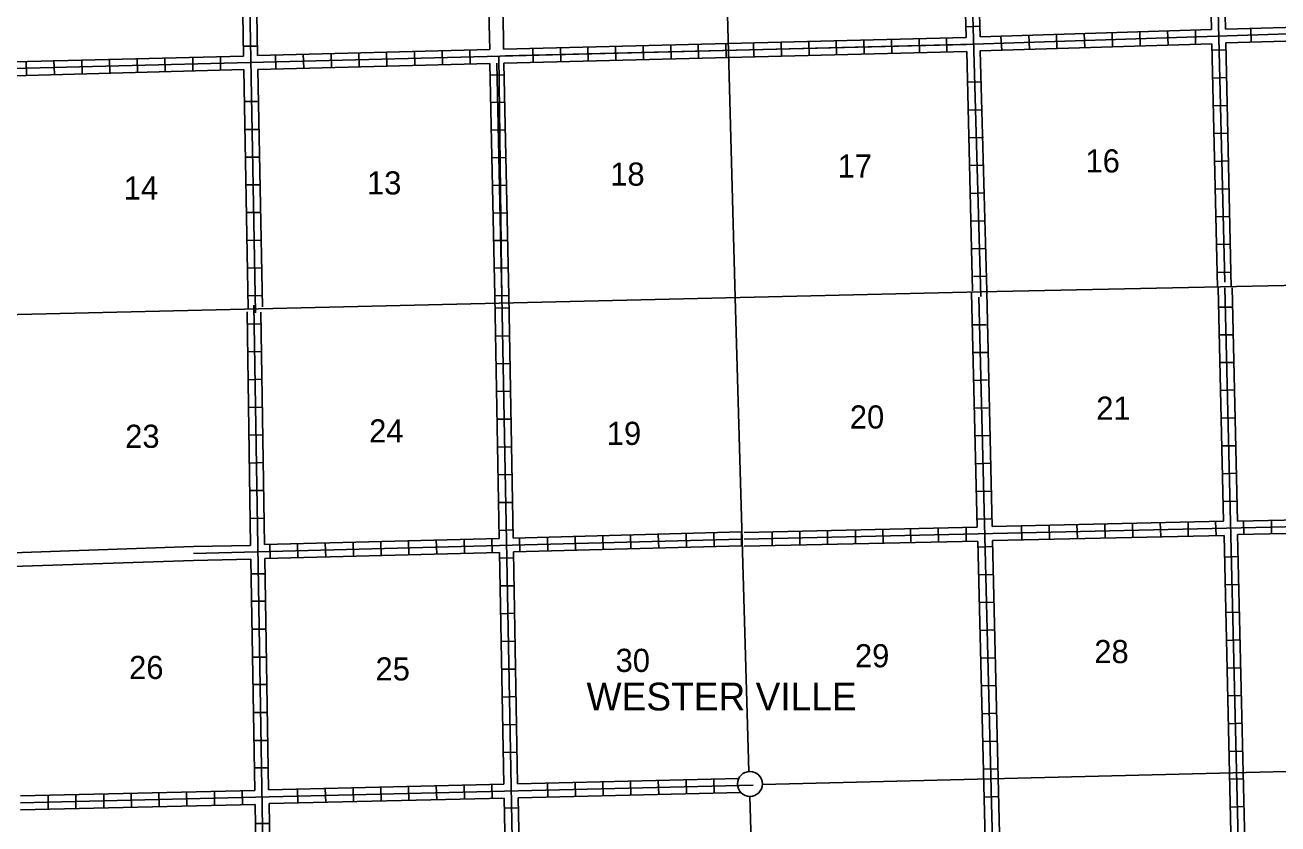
# Model space of a CAD drawing. Extents: x 1905634 to 2449195, y 15438879 to 15871929.
# Drawn here: x 2154136 to 2181221, y 15597297 to 15614558 of the extents above; entities that cross this region are included whole.
import ezdxf

# ---------------------------------------------------------------- set-up
doc = ezdxf.new("R2010")
doc.units = 0
for name, color, linetype in [('L10', 7, 'Continuous'), ('L14', 7, 'Continuous'), ('L16', 7, 'Continuous'), ('L4', 7, 'Continuous'), ('L8', 7, 'Continuous'), ('L9', 7, 'Continuous')]:
    doc.layers.add(name, color=color, linetype=linetype)

msp = doc.modelspace()

# ---------------------------------------------------------------- linework, layer by layer
at = {"layer": 'L10'}
for p, q in [((2164176, 15614286), (2164075, 15619020)), ((2164476, 15614295), (2164375, 15619028))]:
    msp.add_line(p, q, dxfattribs=at)
for points in [[(2157779, 15603290), (2153866, 15603152)], [(2159009, 15603311), (2157779, 15603290)], [(2157779, 15602989), (2153866, 15602857)], [(2159020, 15603015), (2157779, 15602989)]]:
    msp.add_lwpolyline(points, dxfattribs=at)
at = {"layer": 'L16'}
msp.add_circle((2169806, 15598161), 269, dxfattribs=at)
at = {"layer": 'L4'}
for points in [[(2169484, 15608670), (2169199, 15619304)], [(2174801, 15608797), (2186535, 15609040)], [(2150907, 15608232), (2174801, 15608797)], [(2169484, 15608670), (2169786, 15598430)], [(2170075, 15598147), (2187510, 15598580)], [(2169801, 15597892), (2169954, 15592761), (2169954, 15589488), (2169833, 15588965), (2169696, 15588653), (2169616, 15588146), (2169616, 15588131)]]:
    msp.add_lwpolyline(points, dxfattribs=at)
at = {"layer": 'L8'}
for p, q in [((2174484, 15614520), (2174785, 15614531)), ((2176443, 15614056), (2176433, 15614357)), ((2177045, 15614072), (2177034, 15614373)), ((2177642, 15614098), (2177636, 15614399)), ((2178244, 15614114), (2178233, 15614415)), ((2178845, 15614130), (2178835, 15614431)), ((2179442, 15614156), (2179437, 15614457)), ((2180641, 15614188), (2180635, 15614489)), ((2158861, 15614103), (2159162, 15614103)), ((2164181, 15614031), (2164176, 15614286)), ((2164482, 15614039), (2164476, 15614295)), ((2166313, 15613785), (2166305, 15614084)), ((2166909, 15613800), (2166902, 15614098)), ((2167506, 15613815), (2167498, 15614113)), ((2168102, 15613830), (2168095, 15614128)), ((2168698, 15613845), (2168691, 15614143)), ((2169295, 15613860), (2169287, 15614158)), ((2169891, 15613874), (2169884, 15614173)), ((2170488, 15613889), (2170480, 15614188)), ((2171084, 15613904), (2171077, 15614202)), ((2171680, 15613919), (2171673, 15614217)), ((2172277, 15613934), (2172269, 15614232)), ((2172873, 15613949), (2172866, 15614247)), ((2173470, 15613964), (2173462, 15614262)), ((2174066, 15613978), (2174059, 15614277)), ((2175250, 15614013), (2175234, 15614314)), ((2175852, 15614040), (2175836, 15614341)), ((2155371, 15613507), (2155361, 15613808)), ((2155968, 15613522), (2155963, 15613823)), ((2156570, 15613538), (2156559, 15613839)), ((2157166, 15613554), (2157161, 15613855)), ((2157763, 15613570), (2157763, 15613871)), ((2158360, 15613586), (2158360, 15613887)), ((2159558, 15613612), (2159553, 15613913)), ((2160160, 15613628), (2160150, 15613929)), ((2160762, 15613649), (2160751, 15613945)), ((2161359, 15613665), (2161353, 15613966)), ((2161960, 15613681), (2161950, 15613982)), ((2162562, 15613686), (2162552, 15613987)), ((2163159, 15613707), (2163154, 15614003)), ((2163761, 15613723), (2163750, 15614024)), ((2165120, 15613756), (2165112, 15614054)), ((2165716, 15613771), (2165709, 15614069)), ((2179801, 15614013), (2180102, 15614024)), ((2154167, 15613480), (2154162, 15613781)), ((2154769, 15613496), (2154759, 15613797)), ((2164294, 15608707), (2164187, 15613730)), ((2164444, 15608710), (2164337, 15613733)), ((2164595, 15608707), (2164488, 15613738)), ((2164492, 15613485), (2164194, 15613479)), ((2174516, 15613322), (2174817, 15613332)), ((2179812, 15613412), (2180107, 15613422)), ((2158888, 15612905), (2159183, 15612905)), ((2164505, 15612889), (2164206, 15612882)), ((2174537, 15612720), (2174833, 15612730)), ((2179828, 15612815), (2180128, 15612820)), ((2158893, 15612303), (2159194, 15612303)), ((2164517, 15612292), (2164219, 15612286)), ((2179843, 15612213), (2180144, 15612224)), ((2174553, 15612123), (2174854, 15612128)), ((2158909, 15611706), (2159210, 15611706)), ((2164530, 15611696), (2164232, 15611689)), ((2174569, 15611521), (2174870, 15611532)), ((2179859, 15611611), (2180160, 15611622)), ((2158919, 15611104), (2159220, 15611104)), ((2164543, 15611099), (2164244, 15611093)), ((2174585, 15610919), (2174886, 15610930)), ((2179870, 15611014), (2180171, 15611020)), ((2158925, 15610508), (2159226, 15610508)), ((2164555, 15610503), (2164257, 15610496)), ((2174600, 15610323), (2174901, 15610328)), ((2179886, 15610412), (2180187, 15610423)), ((2158946, 15609906), (2159241, 15609911)), ((2164568, 15609906), (2164270, 15609900)), ((2179901, 15609816), (2180202, 15609821)), ((2174616, 15609721), (2174917, 15609731)), ((2158951, 15609304), (2159252, 15609314)), ((2164581, 15609310), (2164282, 15609304)), ((2179912, 15609214), (2180208, 15609219)), ((2174643, 15609124), (2174933, 15609129)), ((2158962, 15608707), (2159262, 15608712)), ((2164593, 15608713), (2164295, 15608707)), ((2164600, 15608448), (2164299, 15608438)), ((2180234, 15608464), (2179933, 15608464)), ((2159241, 15608105), (2158946, 15608095)), ((2174616, 15608079), (2174917, 15608079)), ((2180250, 15607862), (2179949, 15607862)), ((2164611, 15607846), (2164310, 15607836)), ((2159252, 15607503), (2158951, 15607498)), ((2174637, 15607482), (2174933, 15607482)), ((2164616, 15607244), (2164321, 15607239)), ((2180266, 15607266), (2179970, 15607266)), ((2159262, 15606907), (2158962, 15606896)), ((2174643, 15606880), (2174944, 15606891)), ((2164637, 15606648), (2164336, 15606637)), ((2180276, 15606674), (2179975, 15606664)), ((2159268, 15606305), (2158967, 15606294)), ((2174659, 15606278), (2174960, 15606289)), ((2164643, 15606046), (2164342, 15606041)), ((2180292, 15606072), (2179991, 15606062)), ((2159284, 15605703), (2158988, 15605697)), ((2174674, 15605682), (2174975, 15605687)), ((2164653, 15605444), (2164352, 15605439)), ((2180308, 15605470), (2180012, 15605465)), ((2159294, 15605106), (2158993, 15605095)), ((2174696, 15605080), (2174991, 15605090)), ((2180324, 15604874), (2180028, 15604863)), ((2164669, 15604847), (2164368, 15604837)), ((2159299, 15604504), (2159004, 15604499)), ((2174711, 15604478), (2175012, 15604488)), ((2164674, 15604245), (2164379, 15604240)), ((2180334, 15604272), (2180033, 15604261)), ((2159310, 15603907), (2159009, 15603897)), ((2174717, 15603881), (2175018, 15603886)), ((2178085, 15603490), (2178075, 15603786)), ((2178687, 15603506), (2178677, 15603807)), ((2179284, 15603522), (2179278, 15603823)), ((2179886, 15603527), (2179875, 15603828)), ((2180482, 15603548), (2180477, 15603844)), ((2181084, 15603564), (2181079, 15603865)), ((2164695, 15603649), (2164395, 15603638)), ((2166628, 15603522), (2166633, 15603221)), ((2167225, 15603538), (2167235, 15603237)), ((2167826, 15603554), (2167837, 15603253)), ((2168428, 15603570), (2168434, 15603274)), ((2169025, 15603591), (2169036, 15603290)), ((2169627, 15603606), (2169627, 15603306)), ((2170287, 15603311), (2170287, 15603612)), ((2170883, 15603321), (2170883, 15603622)), ((2171485, 15603337), (2171485, 15603638)), ((2172087, 15603353), (2172087, 15603654)), ((2172684, 15603364), (2172679, 15603665)), ((2173286, 15603379), (2173275, 15603680)), ((2173882, 15603395), (2173877, 15603696)), ((2174484, 15603406), (2174479, 15603707)), ((2175683, 15603438), (2175678, 15603738)), ((2176285, 15603448), (2176274, 15603749)), ((2176887, 15603464), (2176876, 15603765)), ((2177483, 15603480), (2177478, 15603781)), ((2159426, 15603332), (2159437, 15603031)), ((2160028, 15603348), (2160033, 15603047)), ((2160625, 15603364), (2160635, 15603063)), ((2161227, 15603379), (2161237, 15603078)), ((2161829, 15603395), (2161834, 15603094)), ((2162425, 15603411), (2162436, 15603115)), ((2163027, 15603432), (2163038, 15603131)), ((2163629, 15603448), (2163634, 15603147)), ((2164226, 15603464), (2164236, 15603163)), ((2164827, 15603480), (2164833, 15603179)), ((2165429, 15603496), (2165435, 15603195)), ((2166026, 15603506), (2166037, 15603205)), ((2174732, 15603279), (2175033, 15603290)), ((2164701, 15603047), (2164400, 15603036)), ((2180366, 15603073), (2180070, 15603063)), ((2159326, 15602704), (2159025, 15602704)), ((2164711, 15602445), (2164410, 15602440)), ((2174754, 15602682), (2175049, 15602688)), ((2180377, 15602471), (2180076, 15602461)), ((2159342, 15602107), (2159046, 15602107)), ((2174769, 15602081), (2175070, 15602086)), ((2164727, 15601848), (2164426, 15601838)), ((2180392, 15601869), (2180092, 15601864)), ((2159352, 15601505), (2159051, 15601505)), ((2174785, 15601479), (2175086, 15601489)), ((2164738, 15601246), (2164437, 15601236)), ((2180408, 15601273), (2180107, 15601262)), ((2159363, 15600903), (2159062, 15600903)), ((2174801, 15600882), (2175102, 15600887)), ((2164743, 15600644), (2164442, 15600639)), ((2180424, 15600671), (2180128, 15600665)), ((2159368, 15600306), (2159067, 15600306)), ((2174812, 15600280), (2175107, 15600291)), ((2164759, 15600048), (2164458, 15600037)), ((2180435, 15600074), (2180134, 15600064)), ((2159379, 15599705), (2159078, 15599705)), ((2174828, 15599678), (2175128, 15599689)), ((2180451, 15599472), (2180150, 15599462)), ((2164769, 15599446), (2164468, 15599441)), ((2159384, 15599103), (2159083, 15599103)), ((2174843, 15599081), (2175144, 15599087)), ((2164785, 15598844), (2164484, 15598839)), ((2180466, 15598870), (2180171, 15598865)), ((2159400, 15598506), (2159104, 15598506)), ((2174859, 15598480), (2175160, 15598490)), ((2162436, 15597804), (2162425, 15598105)), ((2163038, 15597820), (2163027, 15598120)), ((2163634, 15597841), (2163629, 15598136)), ((2164236, 15597856), (2164226, 15598157)), ((2165435, 15597878), (2165429, 15598179)), ((2166037, 15597899), (2166026, 15598194)), ((2166633, 15597915), (2166628, 15598216)), ((2167235, 15597920), (2167225, 15598221)), ((2167837, 15597936), (2167826, 15598237)), ((2168434, 15597957), (2168428, 15598252)), ((2169036, 15597973), (2169025, 15598274)), ((2180482, 15598274), (2180187, 15598263)), ((2154637, 15597619), (2154637, 15597920)), ((2155234, 15597629), (2155234, 15597930)), ((2155836, 15597645), (2155836, 15597946)), ((2156438, 15597661), (2156427, 15597962)), ((2157034, 15597682), (2157029, 15597978)), ((2157636, 15597688), (2157626, 15597988)), ((2158233, 15597703), (2158228, 15598004)), ((2158835, 15597719), (2158830, 15598020)), ((2160033, 15597746), (2160028, 15598047)), ((2160635, 15597761), (2160625, 15598062)), ((2161237, 15597777), (2161227, 15598078)), ((2161834, 15597798), (2161829, 15598094)), ((2174875, 15597878), (2175176, 15597888)), ((2164801, 15597645), (2164500, 15597640)), ((2180493, 15597672), (2180192, 15597661)), ((2159421, 15597307), (2159120, 15597307))]:
    msp.add_line(p, q, dxfattribs=at)
for points in [[(2179759, 15630165), (2179854, 15624706), (2179817, 15621849), (2179727, 15621105), (2179637, 15620645), (2179791, 15620307), (2179817, 15619563), (2180070, 15609003)], [(2174342, 15619278), (2174484, 15614288)], [(2174495, 15619320), (2174801, 15608696)], [(2174643, 15619288), (2174785, 15614304)], [(2179669, 15619399), (2179785, 15614462)], [(2179970, 15619404), (2180086, 15614473)], [(2158861, 15613887), (2158777, 15618871)], [(2159120, 15608337), (2158925, 15618903)], [(2159162, 15613897), (2159078, 15618882)], [(2174643, 15614145), (2185176, 15614489)], [(2174785, 15614304), (2179785, 15614462)], [(2180086, 15614473), (2182409, 15614536)], [(2164482, 15614039), (2174484, 15614288)], [(2164520, 15613890), (2174488, 15614138)], [(2174785, 15613998), (2179791, 15614156)], [(2179791, 15614156), (2179917, 15608887)], [(2180092, 15614172), (2182420, 15614241)], [(2180092, 15614172), (2180208, 15608897)], [(2132568, 15613079), (2164410, 15613887)], [(2153903, 15613765), (2158861, 15613887)], [(2159162, 15613897), (2164181, 15614031)], [(2164442, 15608649), (2164379, 15613887)], [(2164488, 15613738), (2174495, 15613987)], [(2174495, 15613987), (2174616, 15608813)], [(2174785, 15613998), (2174928, 15608813)], [(2153903, 15613464), (2158866, 15613596)], [(2158962, 15608438), (2158866, 15613596)], [(2159167, 15613596), (2164187, 15613730)], [(2159268, 15608469), (2159167, 15613596)], [(2164294, 15608707), (2164384, 15603464)], [(2164442, 15608707), (2164827, 15588648)], [(2164595, 15608707), (2164685, 15603469)], [(2174600, 15608770), (2174717, 15603707)], [(2174754, 15608681), (2175245, 15589139), (2179168, 15589181), (2179241, 15587840), (2188434, 15588104)], [(2174928, 15608786), (2175044, 15603723)], [(2179928, 15608881), (2180044, 15603839)], [(2180076, 15608881), (2180778, 15579672)], [(2180229, 15608881), (2180345, 15603839)], [(2159083, 15608506), (2159379, 15590707)], [(2158935, 15608364), (2159009, 15603311)], [(2159236, 15608353), (2159310, 15603332)], [(2169685, 15603448), (2188011, 15603870)], [(2175044, 15603723), (2180044, 15603839)], [(2180345, 15603839), (2182694, 15603886)], [(2169627, 15603606), (2164685, 15603469)], [(2169685, 15603596), (2174717, 15603707)], [(2175049, 15603422), (2180060, 15603527)], [(2180060, 15603527), (2180292, 15593252)], [(2180350, 15603548), (2183143, 15603606)], [(2180350, 15603548), (2180593, 15593263)], [(2169627, 15603453), (2157779, 15603137)], [(2164384, 15603464), (2159310, 15603332)], [(2169627, 15603306), (2164695, 15603174)], [(2169685, 15603295), (2174732, 15603406)], [(2174732, 15603406), (2174986, 15593157)], [(2175049, 15603422), (2175292, 15593162)], [(2159020, 15603015), (2159104, 15598020)], [(2164395, 15603163), (2159321, 15603031)], [(2159321, 15603031), (2159400, 15598036)], [(2164395, 15603163), (2164484, 15598157)], [(2164695, 15603174), (2164785, 15598163)], [(2169875, 15598136), (2154035, 15597756)], [(2164484, 15598157), (2159400, 15598036)], [(2169564, 15598279), (2164785, 15598163)], [(2159104, 15598020), (2154035, 15597904)], [(2164495, 15597856), (2159410, 15597740)], [(2164495, 15597856), (2164600, 15592439)], [(2169608, 15597978), (2164796, 15597862)], [(2164796, 15597862), (2164896, 15592962)], [(2159109, 15597719), (2154035, 15597603)], [(2159109, 15597719), (2159125, 15596806)], [(2159410, 15597740), (2159426, 15596837)]]:
    msp.add_lwpolyline(points, dxfattribs=at)
at = {"layer": 'L9'}
msp.add_lwpolyline([(2164400, 15613887), (2174637, 15614145)], dxfattribs=at)

# ---------------------------------------------------------------- texts
at = {"layer": 'L14'}
for s, p in [('17', (2171702, 15611263)), ('16', (2177061, 15611373)), ('13', (2161528, 15610898)), ('18', (2166786, 15611088)), ('14', (2156269, 15610787)), ('21', (2177293, 15606030)), ('20', (2171966, 15605840)), ('24', (2161575, 15605539)), ('19', (2166712, 15605486)), ('23', (2156300, 15605423)), ('30', (2166902, 15600581)), ('29', (2172077, 15600681)), ('28', (2177251, 15600771)), ('26', (2156385, 15600428)), ('25', (2161712, 15600396))]:
    msp.add_text(s, height=500, rotation=359.9999, dxfattribs=at).set_placement(p)
at = {"layer": 'L16'}
for s, p in [('WESTER', (2166274, 15599749)), ('VILLE', (2169929, 15599750))]:
    msp.add_text(s, height=600, rotation=359.9999, dxfattribs=at).set_placement(p)

doc.saveas('drawing.dxf')
